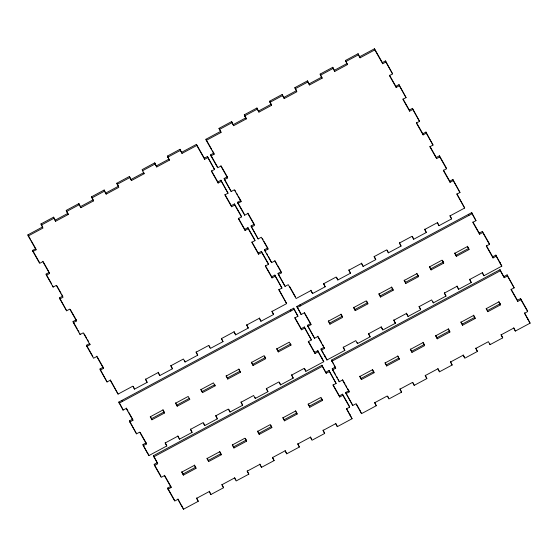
<?xml version="1.0" encoding="UTF-8"?>
<svg xmlns="http://www.w3.org/2000/svg" width="558" height="558" viewBox="0 0 558 558"><rect width="100%" height="100%" fill="white"/><g stroke="black" fill="none" stroke-linecap="round" stroke-linejoin="round"><path stroke-width="0.84" d="M145.561 379.008L147.152 382.356L134.513 389.142L132.825 386.178L118.08 394.094L110.219 380.256L107.052 381.951L100.314 370.094L103.474 368.399L96.736 356.534L93.577 358.236L86.839 346.372L89.998 344.677L83.261 332.819L80.101 334.514L73.363 322.657L76.523 320.955L69.785 309.097L66.625 310.792L59.88 298.935L63.047 297.24L56.302 285.382L53.143 287.077L46.405 275.213L49.564 273.518L42.827 261.66L39.667 263.355L32.929 251.498L36.089 249.803L28.228 235.964L42.973 228.048L40.964 223.953L53.603 217.167L55.619 221.261L68.257 214.474L66.249 210.38L78.887 203.593L80.903 207.688L93.542 200.901L93.214 199.778L80.575 206.565M93.542 200.901L91.533 196.807L104.172 190.02L106.187 194.114L118.826 187.328L116.817 183.233L129.456 176.447L131.472 180.541L144.11 173.754L143.783 172.631L131.144 179.418M156.428 165.845L169.067 159.058L169.395 160.181L156.749 166.968L154.74 162.873L142.102 169.66L144.11 173.754M169.395 160.181L167.386 156.087L180.025 149.3L182.034 153.394L196.786 145.478L196.458 144.348L181.713 152.271M323.605 283.422L325.195 286.77L312.55 293.557L310.869 290.592L296.117 298.516L288.256 284.678L285.096 286.373L278.358 274.515L281.518 272.82L274.78 260.956L271.62 262.651L264.883 250.793L268.042 249.098L261.297 237.241L258.138 238.936L251.4 227.078L254.56 225.376L247.822 213.519L244.662 215.214L237.924 203.356L241.084 201.661L234.346 189.797L231.186 191.499L224.449 179.634L227.608 177.939L220.87 166.082L217.704 167.777L210.966 155.919L214.126 154.217L206.265 140.386L221.017 132.469L219.001 128.375L231.647 121.588L233.656 125.683L246.301 118.896L244.285 114.802L256.931 108.015L258.94 112.109L271.586 105.323L271.258 104.193L258.612 110.979M271.586 105.323L269.57 101.228L282.215 94.442L284.224 98.536L296.87 91.749L294.854 87.655L307.5 80.868L309.509 84.962L322.147 78.176L320.139 74.081L332.784 67.295L334.793 71.389L347.432 64.602L347.111 63.473L334.465 70.259M347.432 64.602L345.423 60.508L358.069 53.721L360.077 57.816L374.823 49.892L374.502 48.769L359.75 56.686M41.292 225.083L53.931 218.297L53.603 217.167M68.257 214.474L66.576 211.51L79.215 204.723L78.887 203.593M91.861 197.937L104.499 191.15L104.172 190.02M117.145 184.363L129.784 177.577L129.456 176.447M142.429 170.79L155.068 164.003L154.74 162.873M167.707 157.216L180.353 150.43L180.025 149.3M219.329 129.505L231.975 122.718L231.647 121.588M246.301 118.896L244.613 115.931L257.259 109.145L256.931 108.015M269.898 102.358L282.543 95.571L282.215 94.442M295.182 88.785L307.828 81.998L307.5 80.868M322.147 78.176L320.466 75.211L333.105 68.418L332.784 67.295M345.751 61.631L358.389 54.844L358.069 53.721M28.228 235.964L27.9 234.841L42.652 226.925L40.964 223.953M55.291 220.138L67.93 213.351M105.86 192.991L118.498 186.205L116.817 183.233M206.265 140.386L205.937 139.263L220.689 131.339L219.001 128.375M233.328 124.553L245.973 117.766M283.896 97.406L296.542 90.619L294.854 87.655M309.181 83.833L321.827 77.046M32.929 251.498L32.601 250.375L35.761 248.673L36.089 249.803M207.478 156.491L207.806 157.614L204.646 159.309L204.319 158.186L207.478 156.491L214.544 169.472L211.384 171.173L218.122 183.031L221.289 181.336L220.961 180.206L217.801 181.908L218.122 183.031M210.966 155.919L210.645 154.796L213.805 153.094L212.563 150.911M385.522 60.913L385.85 62.036L382.69 63.731L382.363 62.608L385.522 60.913L392.588 73.893L389.428 75.588L396.166 87.453L399.326 85.751L398.998 84.628L395.838 86.323L396.166 87.453M46.405 275.213L46.077 274.09L49.237 272.395L49.564 273.518M224.449 179.634L224.121 178.511L227.28 176.816L220.961 165.698M220.961 180.206L228.027 193.194L224.867 194.888L231.605 206.746L234.765 205.051L234.437 203.928L231.277 205.623L231.605 206.746M398.998 84.628L406.064 97.615L402.904 99.31L409.642 111.168L412.801 109.473L412.474 108.35L409.314 110.045L409.642 111.168M59.88 298.935L59.56 297.812L62.719 296.117L61.875 294.631M237.924 203.356L237.596 202.233L240.756 200.538L238.231 196.088M234.437 203.928L241.175 215.786L241.502 216.916L238.343 218.61L245.081 230.468L248.24 228.773L247.912 227.65L244.753 229.345L245.081 230.468M412.474 108.35L419.539 121.33L416.38 123.032L423.117 134.89L426.284 133.195L425.956 132.065L422.797 133.767L423.117 134.89M73.363 322.657L73.035 321.534L76.195 319.832L70.301 309.453M251.4 227.078L251.072 225.948L254.232 224.253L247.919 213.135M247.912 227.65L254.65 239.508L254.978 240.631L251.818 242.325L258.556 254.19L261.716 252.488L261.395 251.365L258.228 253.06L258.556 254.19M425.956 132.065L433.022 145.052L429.862 146.747L436.6 158.612L439.76 156.91L439.432 155.787L436.272 157.482L436.6 158.612M86.839 346.372L86.511 345.249L89.671 343.554L89.998 344.677M264.883 250.793L264.555 249.67L267.714 247.975L263.92 241.3M261.395 251.365L268.133 263.23L268.461 264.353L265.294 266.047L272.039 277.905L275.199 276.21L274.871 275.087L271.711 276.782L272.039 277.905M439.432 155.787L446.17 167.644L446.498 168.774L443.338 170.469L450.076 182.326L453.236 180.632L452.908 179.509L449.748 181.204L450.076 182.326M100.314 370.094L99.994 368.971L103.153 367.269L96.834 356.15M278.358 274.515L278.03 273.392L281.19 271.69L281.518 272.82M274.871 275.087L281.936 288.067L278.777 289.769L286.638 303.601L271.886 311.517L273.573 314.489L260.928 321.275L259.247 318.304L246.601 325.091L248.289 328.062L235.65 334.849L233.962 331.877L221.324 338.664L223.005 341.636L210.366 348.422L208.678 345.451L196.039 352.238L197.72 355.209L185.082 361.996L183.394 359.024L170.755 365.811L172.436 368.782L159.797 375.569L158.109 372.598L145.471 379.384L147.152 382.356M452.908 179.509L459.973 192.489L456.814 194.184L464.675 208.022L449.929 215.939L451.61 218.903L438.972 225.69L437.284 222.726L424.645 229.512L426.326 232.477L413.687 239.263L411.999 236.299L399.361 243.086L401.049 246.05L388.403 252.837L386.722 249.872L374.076 256.659L375.764 259.623L363.119 266.41L361.438 263.446L348.792 270.232L350.48 273.197L337.834 279.983L336.153 277.019L323.507 283.806L325.195 286.77M165.21 442.62L166.8 445.968L148.895 455.579L143.28 445.696L146.44 444.001L139.695 432.143L136.536 433.838L129.798 421.981L132.957 420.286L126.22 408.421L123.06 410.116L118.805 402.074L293.682 308.197L297.937 316.24L294.777 317.934L301.515 329.792L304.682 328.097L304.354 326.974L301.194 328.669L301.515 329.792M343.254 347.041L344.844 350.389L326.932 360.001L321.317 350.117L324.477 348.422L317.739 336.565L314.579 338.26L307.842 326.402L311.001 324.7L304.263 312.843L301.104 314.538L296.842 306.495L471.719 212.612L475.981 220.654L472.821 222.356L479.559 234.214L482.719 232.519L482.391 231.396L479.231 233.091L479.559 234.214M119.126 403.204L294.01 309.32L293.682 308.197M297.17 307.618L472.047 213.742L471.719 212.612M129.798 421.981L129.47 420.858L132.637 419.156L128.842 412.488M307.842 326.402L307.514 325.272L310.673 323.577L304.354 312.459M151.922 419.776L151.595 418.653L164.233 411.867L164.561 412.99L151.922 419.776L150.235 416.812L162.88 410.025L164.561 412.99M177.207 406.203L175.519 403.239L188.165 396.452L189.846 399.416L177.207 406.203L176.879 405.08L189.518 398.293M202.491 392.63L202.163 391.507L214.802 384.72L215.13 385.843L202.491 392.63L200.803 389.665L213.442 382.879L215.13 385.843M227.769 379.056L227.448 377.933L240.086 371.147L240.414 372.27L227.769 379.056L226.088 376.092L238.726 369.305L240.414 372.27M253.053 365.483L251.372 362.519L264.011 355.732L265.699 358.696L253.053 365.483L252.732 364.36L265.371 357.573L264.527 356.088M278.337 351.91L278.01 350.787L290.655 344L290.983 345.123L278.337 351.91L276.656 348.945L289.295 342.159L290.983 345.123M329.959 324.198L328.278 321.234L340.917 314.447L342.605 317.411L329.959 324.198L329.632 323.075L342.277 316.288L341.015 314.063M367.562 302.715L367.889 303.838L355.244 310.625L354.916 309.502L367.562 302.715L366.718 301.229M392.846 289.142L393.167 290.265L380.528 297.051L380.2 295.928L392.846 289.142L391.577 286.917M418.13 275.568L418.451 276.691L405.812 283.478L405.485 282.355L418.13 275.568L416.861 273.343M443.408 261.995L443.736 263.118L431.097 269.905L430.769 268.782L443.408 261.995L442.571 260.509M468.692 248.422L469.02 249.545L456.381 256.331L456.053 255.208L468.692 248.422L467.43 246.197M304.354 326.974L311.42 339.955L308.26 341.649L314.998 353.514L318.158 351.812L317.83 350.689L314.67 352.391L314.998 353.514M482.391 231.396L489.129 243.253L489.457 244.376L486.297 246.071L493.035 257.935L496.195 256.234L495.867 255.111L492.707 256.806L493.035 257.935M143.28 445.696L142.953 444.573L146.112 442.878L140.211 432.499M321.317 350.117L320.99 348.994L324.149 347.299L324.477 348.422M166.8 445.968L165.119 443.003L177.758 436.216L179.446 439.181L192.085 432.394L190.494 429.046M192.085 432.394L190.404 429.43L203.042 422.643L204.73 425.608L217.369 418.821L215.779 415.473M217.369 418.821L215.688 415.856L228.327 409.07L230.015 412.034L242.653 405.248L241.063 401.9M242.653 405.248L240.965 402.283L253.611 395.496L255.292 398.461L267.938 391.674L266.347 388.326M267.938 391.674L266.25 388.71L278.895 381.923L280.576 384.887L293.222 378.101L291.632 374.753M293.222 378.101L291.534 375.136L304.18 368.35L305.861 371.314L323.773 361.696L317.83 350.689M344.844 350.389L343.156 347.425L355.802 340.638L357.483 343.602L370.128 336.816L368.538 333.468M393.822 319.894L395.413 323.242L382.767 330.029L381.086 327.065L368.44 333.851L370.128 336.816M395.413 323.242L393.725 320.278L406.364 313.491L408.051 316.456L420.69 309.669L419.107 306.321M420.69 309.669L419.009 306.705L431.648 299.918L433.336 302.882L445.975 296.096L444.384 292.748M445.975 296.096L444.294 293.131L456.932 286.345L458.62 289.309L471.259 282.522L469.669 279.174M471.259 282.522L469.578 279.558L482.217 272.771L483.905 275.736L501.809 266.117L495.867 255.111M196.66 497.966L198.25 501.314L183.498 509.231L177.883 499.347L174.724 501.042L167.986 489.185L171.146 487.49L164.408 475.625L161.248 477.327L154.51 465.463L157.67 463.768L153.408 455.726L321.973 365.239L326.228 373.281L329.387 371.579L329.06 370.456L325.9 372.151M374.697 402.381L376.287 405.729L361.542 413.652L355.927 403.769L352.768 405.464L346.03 393.606L349.189 391.904L342.445 380.047L339.285 381.742L332.547 369.884L335.707 368.189L331.452 360.147L500.01 269.654L504.265 277.696L507.431 276.001L507.103 274.878L503.944 276.573M153.736 456.849L322.294 366.362L321.973 365.239M331.78 361.27L500.338 270.783L500.01 269.654M154.51 465.463L154.182 464.34L157.342 462.645L157.67 463.768M332.547 369.884L332.219 368.761L335.379 367.066L335.707 368.189M329.06 370.456L336.125 383.444L332.966 385.139L339.703 396.996L342.863 395.301L342.542 394.178L339.376 395.873L339.703 396.996M507.103 274.878L514.169 287.858L511.009 289.56L517.747 301.418L520.907 299.723L520.579 298.6L517.419 300.295L517.747 301.418M195.684 467.213L196.011 468.336L183.366 475.123L183.045 474L195.684 467.213L194.421 464.988M208.65 461.55L208.322 460.427L220.968 453.64L221.296 454.763L208.65 461.55L206.969 458.585L219.608 451.799L221.296 454.763M246.252 440.067L246.58 441.19L233.935 447.976L233.607 446.853L246.252 440.067L245.408 438.581M271.537 426.493L271.865 427.616L259.219 434.403L258.891 433.28L271.537 426.493L270.693 425.008M284.503 420.83L284.175 419.707L296.821 412.92L297.149 414.043L284.503 420.83L282.822 417.865L295.461 411.079L297.149 414.043M322.106 399.347L322.426 400.47L309.788 407.256L309.46 406.133L322.106 399.347L321.262 397.861M373.72 371.628L374.048 372.758L361.41 379.545L361.082 378.415L373.72 371.628L372.458 369.41M386.694 365.971L386.366 364.841L399.005 358.055L399.333 359.185L386.694 365.971L385.006 363.007L397.652 356.22L399.333 359.185M411.978 352.398L410.29 349.434L422.936 342.647L424.617 345.611L411.978 352.398L411.651 351.268L424.289 344.481L423.027 342.263M449.574 330.908L449.901 332.038L437.263 338.825L436.935 337.695L449.574 330.908L448.311 328.69M462.547 325.251L462.219 324.121L474.858 317.335L475.186 318.465L462.547 325.251L460.859 322.287L473.498 315.5L475.186 318.465M500.142 303.761L500.47 304.891L487.825 311.678L487.504 310.548L500.142 303.761L498.88 301.543M167.986 489.185L167.658 488.062L170.818 486.36L164.505 475.242M346.03 393.606L345.702 392.476L348.862 390.781L347.599 388.556M342.542 394.178L349.28 406.036L349.608 407.159L346.441 408.854L352.063 418.737L337.311 426.661L335.623 423.696L322.984 430.483L324.672 433.447L312.027 440.234L310.346 437.27L297.7 444.056L299.388 447.021L286.742 453.807L285.061 450.843L272.416 457.63L274.104 460.594L261.458 467.381L259.777 464.416L247.131 471.203L248.819 474.167L236.174 480.954L234.493 477.99L221.847 484.776L223.535 487.741L210.889 494.528L209.208 491.563L196.562 498.35L198.25 501.314M520.579 298.6L527.317 310.457L527.645 311.58L524.485 313.275L530.1 323.159L515.348 331.075L513.667 328.111L501.021 334.898L502.709 337.862L490.07 344.649L488.383 341.684L475.744 348.471L477.425 351.435L464.786 358.222L463.098 355.258L450.459 362.044L452.14 365.009L439.502 371.795L437.814 368.831L425.175 375.618L426.856 378.582L414.217 385.369L412.529 382.404L399.891 389.191L401.572 392.155L388.933 398.942L387.245 395.978L374.606 402.764L376.287 405.729M385.85 62.036L392.588 73.893M399.326 85.751L406.064 97.615M412.801 109.473L419.539 121.33M426.284 133.195L433.022 145.052M439.76 156.91L446.498 168.774M453.236 180.632L459.973 192.489M472.047 213.742L475.981 220.654M482.719 232.519L489.457 244.376M496.195 256.234L501.809 266.117M507.431 276.001L514.169 287.858M520.907 299.723L527.645 311.58M374.502 48.769L382.363 62.608M389.519 75.204L395.838 86.323M403.002 98.926L409.314 110.045M416.477 122.648L422.797 133.767M429.953 146.363L436.272 157.482M443.429 170.085L449.748 181.204M456.904 193.793L464.675 208.022M472.912 221.972L479.231 233.091M486.395 245.687L492.707 256.806M511.1 289.177L517.419 300.295M524.548 312.843L530.1 323.159M374.823 49.892L382.69 63.731M500.338 270.783L504.265 277.696M450.02 215.555L451.61 218.903M482.314 272.388L483.905 275.736M513.758 327.727L515.348 331.075M358.389 54.844L360.077 57.816M469.02 249.545L467.339 246.58L454.693 253.367L456.381 256.331M500.47 304.891L498.782 301.927L486.144 308.714L487.825 311.678M345.423 60.508L346.685 62.733M437.381 222.342L438.972 225.69M454.791 252.983L456.053 255.208M486.234 308.33L487.504 310.548M501.119 334.514L502.709 337.862M424.736 229.129L426.326 232.477M457.03 285.961L458.62 289.309M473.596 315.117L474.44 316.595M333.105 68.418L334.793 71.389M443.736 263.118L442.055 260.154L429.409 266.94L431.097 269.905M412.515 236.662L413.687 239.263M429.507 266.557L430.769 268.782M460.957 321.903L462.219 324.121M475.835 348.087L477.425 351.435M399.458 242.702L401.049 246.05M463.196 354.874L464.458 357.099M307.828 81.998L309.509 84.962M418.451 276.691L416.77 273.727L404.125 280.514L405.812 283.478M449.901 332.038L448.22 329.074L435.575 335.86L437.263 338.825M387.231 250.235L388.403 252.837M404.222 280.13L405.485 282.355M435.672 335.477L436.935 337.695M450.55 361.661L452.14 365.009M374.174 256.275L375.764 259.623M406.461 313.108L408.051 316.456M437.911 368.447L439.502 371.795M282.543 95.571L284.224 98.536M393.167 290.265L391.486 287.3L378.84 294.087L380.528 297.051M269.57 101.228L270.832 103.453M361.528 263.062L363.119 266.41M378.938 293.703L380.2 295.928M410.388 349.05L411.651 351.268M425.266 375.234L426.856 378.582M348.889 269.849L350.48 273.197M381.177 326.681L382.439 328.906M397.742 355.837L398.586 357.315M413.046 382.767L414.217 385.369M257.259 109.145L258.94 112.109M367.889 303.838L366.201 300.874L353.563 307.66L355.244 310.625M336.669 277.382L337.834 279.983M353.653 307.277L354.916 309.502M385.104 362.623L386.366 364.841M399.981 388.807L401.572 392.155M387.761 396.34L388.605 397.819M231.975 122.718L233.656 125.683M374.048 372.758L372.367 369.794L359.722 376.58L361.41 379.545M310.959 290.209L312.55 293.557M328.369 320.85L329.632 323.075M359.819 376.197L361.082 378.415M205.937 139.263L211.733 149.453M234.862 190.159L235.706 191.638M236.543 193.124L237.387 194.602M262.239 238.336L263.083 239.821M274.871 260.572L276.977 264.283M277.821 265.761L280.772 270.951M289.588 286.463L295.377 296.661M317.83 336.181L321.624 342.849M322.468 344.335L323.305 345.814M331.452 360.147L333.419 363.607M334.2 364.988L334.988 366.369M342.542 379.663L345.067 384.113M345.911 385.592L346.755 387.078M356.388 404.027L359.136 408.868M210.645 154.796L217.383 166.654M224.121 178.511L231.186 191.499M237.596 202.233L243.916 213.351M251.072 225.948L258.138 238.936M264.555 249.67L265.817 251.895M266.661 253.374L267.498 254.86M268.342 256.338L271.62 262.651M278.03 273.392L285.096 286.373M296.842 306.495L300.378 312.724M307.514 325.272L314.579 338.26M320.99 348.994L323.347 353.144M324.135 354.532L326.186 358.138M332.219 368.761L335.588 374.69M336.432 376.176L337.276 377.654M338.12 379.14L339.285 381.742M345.702 392.476L352.768 405.464M207.806 157.614L214.544 169.472M221.289 181.336L228.027 193.194M234.765 205.051L241.502 216.916M248.24 228.773L254.978 240.631M261.716 252.488L268.461 264.353M275.199 276.21L281.936 288.067M294.01 309.32L297.937 316.24M304.682 328.097L311.42 339.955M318.158 351.812L323.773 361.696M329.387 371.579L336.125 383.444M342.863 395.301L349.608 407.159M196.458 144.348L204.319 158.186M211.482 170.79L217.801 181.908M224.958 194.505L231.277 205.623M238.433 218.227L244.753 229.345M251.916 241.942L258.228 253.06M265.392 265.664L271.711 276.782M278.861 289.372L286.638 303.601M294.875 317.551L301.194 328.669M308.351 341.266L314.67 352.391M333.063 384.755L339.376 395.873M346.511 408.421L352.063 418.737M196.786 145.478L204.646 159.309M322.294 366.362L326.228 373.281M271.983 311.141L273.573 314.489M304.696 368.705L305.861 371.314M335.721 423.313L336.565 424.791M180.353 150.43L182.034 153.394M322.426 400.47L320.745 397.505L308.1 404.292L309.788 407.256M167.386 156.087L168.649 158.312M259.337 317.927L260.181 319.406M276.747 348.562L278.01 350.787M308.197 403.908L309.46 406.133M323.082 430.099L324.672 433.447M246.699 324.714L248.289 328.062M279.412 382.279L280.576 384.887M295.559 410.695L296.396 412.174M310.436 436.886L311.699 439.104M155.068 164.003L156.749 166.968M234.06 331.501L235.65 334.849M251.463 362.135L252.732 364.36M282.913 417.482L284.175 419.707M297.798 443.673L299.388 447.021M221.414 338.288L223.005 341.636M238.824 368.922L239.668 370.407M285.152 450.459L286.742 453.807M129.784 177.577L131.472 180.541M271.865 427.616L270.177 424.652L257.538 431.439L259.219 434.403M209.194 345.814L210.038 347.292M226.178 375.708L227.448 377.933M257.629 431.055L258.891 433.28M272.513 457.246L274.104 460.594M196.13 351.861L197.72 355.209M228.843 409.426L230.015 412.034M259.868 464.033L260.712 465.512M104.499 191.15L106.187 194.114M246.58 441.19L244.892 438.225L232.254 445.012L233.935 447.976M91.533 196.807L92.795 199.032M200.901 389.282L202.163 391.507M232.344 444.628L233.607 446.853M247.229 470.819L248.819 474.167M170.846 365.434L172.436 368.782M203.558 422.999L204.73 425.608M219.706 451.415L220.549 452.894M234.583 477.606L235.853 479.824M79.215 204.723L80.903 207.688M158.207 372.221L159.797 375.569M175.617 402.855L176.879 405.08M207.06 458.202L208.322 460.427M221.945 484.393L223.535 487.741M162.971 409.642L163.815 411.127M177.856 435.833L178.7 437.312M209.299 491.18L210.889 494.528M53.931 218.297L55.619 221.261M196.011 468.336L194.324 465.372L181.685 472.159L183.366 475.123M133.341 386.534L134.513 389.142M150.332 416.428L151.595 418.653M181.775 471.775L183.045 474M27.9 234.841L30.383 239.208M31.213 240.665L35.349 247.947M42.924 261.277L48.818 271.655M56.818 285.738L61.031 293.152M84.195 333.914L86.727 338.364M87.564 339.85L88.408 341.329M110.303 379.859L118.08 394.094M126.317 408.038L127.998 411.002M153.408 455.726L156.951 461.954M177.953 498.915L181.817 506.266M181.908 505.883L183.498 509.231M32.601 250.375L39.339 262.232M46.077 274.09L51.552 283.729M59.56 297.812L66.625 310.792M73.035 321.534L77.248 328.941M78.092 330.427L78.929 331.905M86.511 345.249L92.83 356.367M99.994 368.971L107.052 381.951M118.805 402.074L122.342 408.303M129.47 420.858L136.536 433.838M142.953 444.573L147.207 452.615M147.305 452.231L148.895 455.579M154.182 464.34L160.92 476.197M167.658 488.062L174.396 499.919M528.091 319.071L528.412 320.194M499.801 262.03L500.128 263.153M468.56 214.314L468.887 215.437M489.743 343.526L490.07 344.649M433.008 301.752L433.336 302.882M320.139 74.081L320.466 75.211M357.155 342.479L357.483 343.602M361.542 413.652L359.533 409.558L359.854 410.688M348.862 390.781L349.189 391.904M350.047 414.65L350.375 415.773M326.604 358.878L326.932 360.001M324.923 355.913L325.251 357.036M321.764 357.608L322.085 358.731M310.673 323.577L311.001 324.7M336.983 425.531L337.311 426.661M300.002 304.801L300.33 305.924M244.285 114.802L244.613 115.931M300.776 313.415L301.104 314.538M290.523 309.892L290.851 311.015M267.714 247.975L268.042 249.098M220.689 131.339L221.017 132.469M240.756 200.538L241.084 201.661M244.334 214.091L244.662 215.214M227.28 176.816L227.608 177.939M213.805 153.094L214.126 154.217M260.607 320.146L260.928 321.275M254.971 397.338L255.292 398.461M261.13 466.251L261.458 467.381M184.754 360.866L185.082 361.996M179.118 438.058L179.446 439.181M170.818 486.36L171.146 487.49M146.112 442.878L146.44 444.001M132.637 419.156L132.957 420.286M121.965 400.379L122.293 401.502M66.249 210.38L66.576 211.51M122.732 408.993L123.06 410.116M103.153 367.269L103.474 368.399M76.195 319.832L76.523 320.955M79.773 333.391L80.101 334.514M52.815 285.954L53.143 287.077"/></g></svg>
